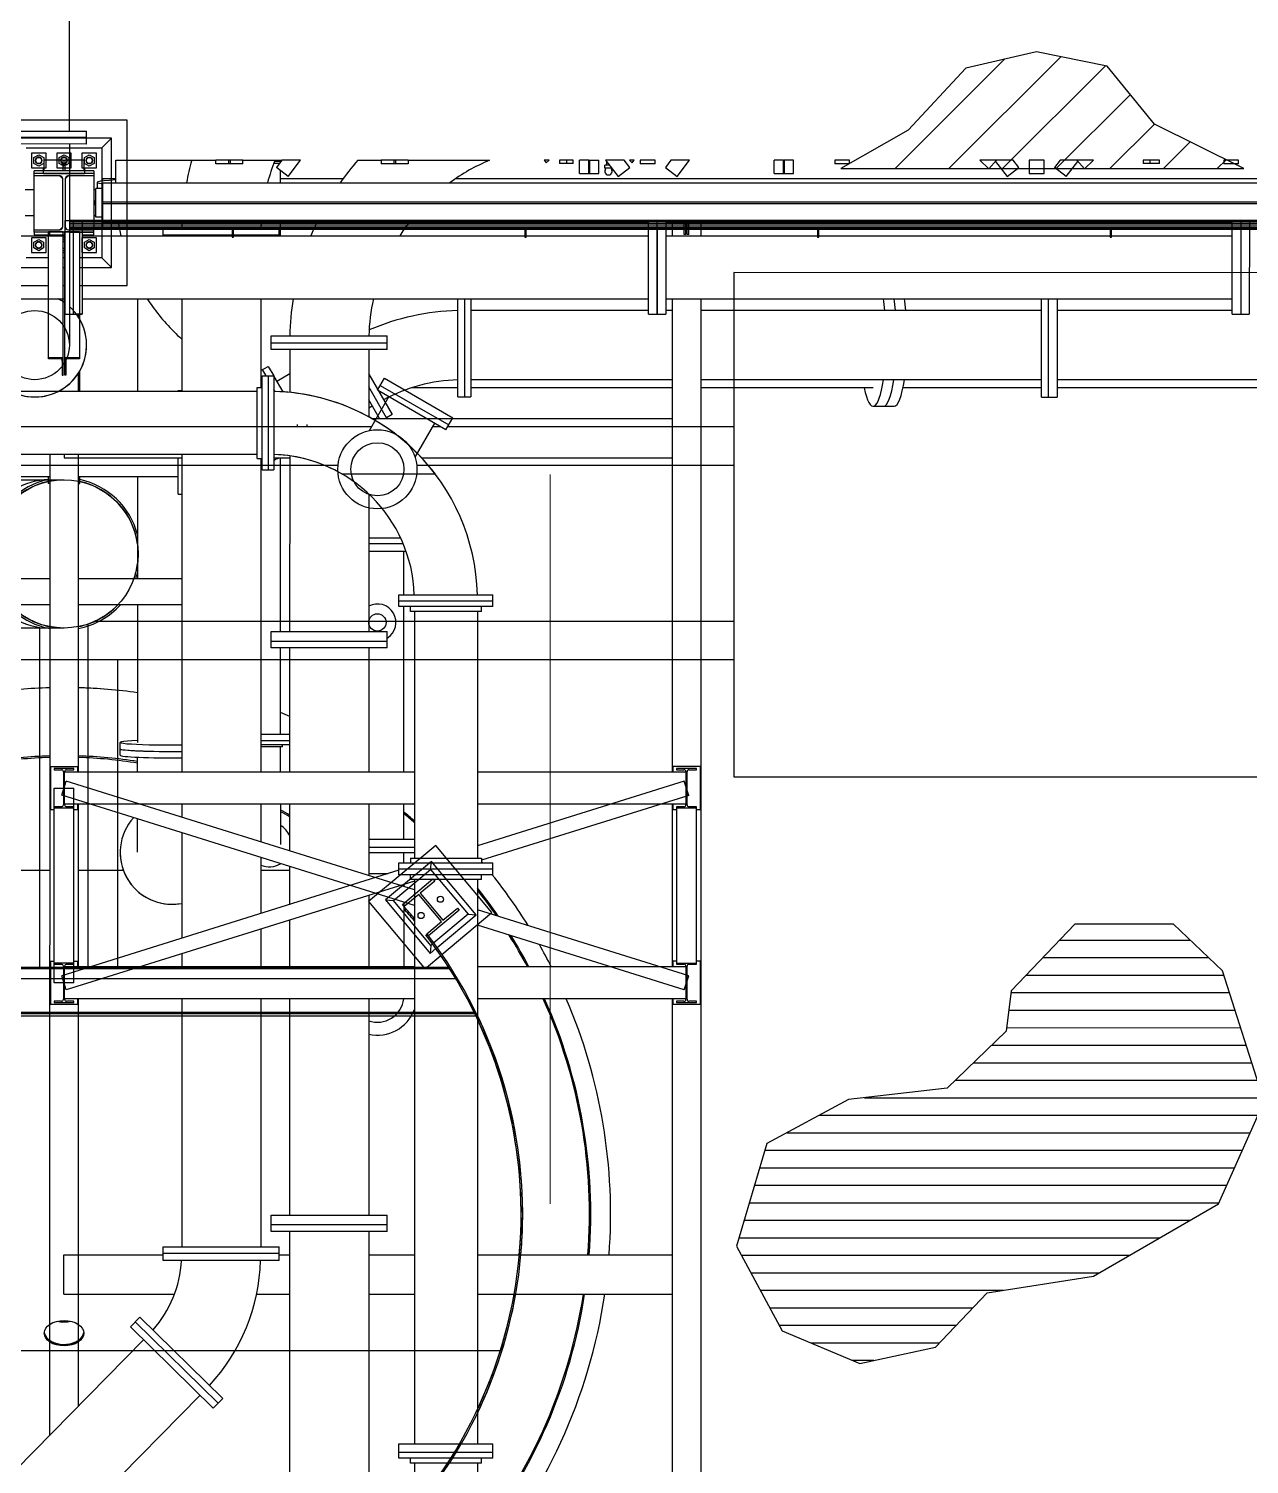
# Model space of a CAD drawing. Header units: metres. Extents: x 0 to 63075, y 0 to 44550.
# Drawn here: x 56092 to 57034, y 37370 to 38478 of the extents above; entities that cross this region are included whole.
import ezdxf

# ---------------------------------------------------------------- set-up
doc = ezdxf.new("R2010")
doc.units = ezdxf.units.M
doc.header["$LTSCALE"] = 75
for name, color, linetype in [('GSB', 7, 'Continuous'), ('ML6', 1, 'Continuous'), ('SDM', 7, 'Continuous'), ('SL1', 8, 'Continuous')]:
    doc.layers.add(name, color=color, linetype=linetype)
doc.styles.add('Arial', font='arial.ttf')
doc.styles.add('ROMANS', font='ROMANS.SHX')
doc.dimstyles.new('75___1-75', dxfattribs={"dimscale": 75, "dimtxt": 2.5, "dimasz": 2, "dimexe": 1.5, "dimexo": 1, "dimgap": 0.5, "dimtad": 1, "dimdec": 0, "dimzin": 12, "dimtxsty": 'ROMANS', "dimcen": 0, "dimclrd": 256, "dimclre": 256, "dimclrt": 3, "dimazin": 3, "dimtfac": 1, "dimtdec": 0, "dimtmove": 0, "dimatfit": 0, "dimfxl": 1, "dimlwd": -1, "dimlwe": -1, "dimarcsym": 0})
doc.dimstyles.new('VL0-GL_L', dxfattribs={"dimtxt": 0.18, "dimasz": 0.18, "dimexe": 0.18, "dimexo": 0.0625, "dimgap": 0.09, "dimtad": 0, "dimtih": 1, "dimtoh": 1, "dimdec": 4, "dimzin": 0, "dimdsep": 46, "dimtxsty": 'Standard', "dimcen": 0.09, "dimadec": 0, "dimazin": 0, "dimtfac": 1, "dimtdec": 4, "dimtofl": 0, "dimtmove": 0, "dimatfit": 3, "dimfxl": 1, "dimtolj": 1, "dimtzin": 0, "dimarcsym": 0})

# ---------------------------------------------------------------- blocks, each defined once
blk = doc.blocks.new('A$C6bae614f')
at = {"layer": 'SL1'}
h = blk.add_hatch(dxfattribs=at)
h.set_pattern_fill('_USER', color=256, scale=195, angle=44.99813, style=0, pattern_type=0)
h.set_pattern_definition([(44.99813, (326091.56, -18363.04), (-137.8813, 137.89033), [])])
h.paths.add_polyline_path([(391864.1, 30329.5), (393935, 30329.4), (393475.4, 30558.6), (393233.1, 30856.1), (392868.5, 30930.7), (392505.6, 30846.2), (392209.6, 30527.9)])
h = blk.add_hatch(dxfattribs=at)
h.set_pattern_fill('_USER', color=256, scale=90, angle=-0.00187, style=0, pattern_type=0)
h.set_pattern_definition([(359.99813, (326091.565, -18363.04), (0.00294, 90), [])])
h.paths.add_polyline_path([(392739.5, 26103.4), (392712.6, 25895.4), (392410.1, 25602.7), (391902.8, 25544.1), (391483.2, 25317.8), (391326.9, 24790.1), (391561.4, 24355.4), (391961.3, 24187.9), (392349.6, 24271.8), (392615.5, 24550.1), (393161.4, 24636.7), (393805.3, 25007.5), (394039.5, 25534.3), (393824.7, 26205.6), (393573.6, 26445.5), (393066.5, 26445.6)])
for p, q in [((387897.5, 30522.6), (387897.6, 33442.2)), ((388194.9, 30578.8), (387544.9, 30578.8)), ((388194.9, 29728.8), (388194.9, 30578.8)), ((387453, 30522.6), (387986.4, 30522.6)), ((387986.4, 30489.3), (387453, 30489.3)), ((388114.9, 30486.3), (387624.9, 30486.3)), ((387986.4, 30456), (387986.4, 30522.6)), ((388114.9, 30486.3), (388064.9, 30436.3)), ((388114.9, 29821.3), (388114.9, 30486.3)), ((387986.4, 30456), (387453, 30456.1)), ((387674.9, 30436.3), (388064.9, 30436.3)), ((387702.4, 30408.8), (387702.4, 30333.8)), ((387777.4, 30408.8), (387702.4, 30408.8)), ((387777.4, 30333.8), (387777.4, 30408.8)), ((387832.4, 30408.8), (387832.4, 30333.8)), ((387907.4, 30408.8), (387832.4, 30408.8)), ((387897.5, 30456), (387897.5, 29422.7)), ((387907.4, 30333.8), (387907.4, 30408.8)), ((387962.4, 30408.8), (387962.4, 30333.8)), ((388037.4, 30408.8), (387962.4, 30408.8)), ((388037.4, 30333.8), (388037.4, 30408.8)), ((388064.9, 30436.3), (388064.9, 29871.3)), ((387702.4, 30333.8), (387777.4, 30333.8)), ((387714.5, 30386), (387739.9, 30400.7)), ((387714.5, 30356.6), (387714.5, 30386)), ((387739.9, 30341.9), (387714.5, 30356.6)), ((387724.9, 30378.5), (387723.3, 30371.3)), ((387723.3, 30371.3), (387724.9, 30364.1)), ((387729.5, 30384.3), (387724.9, 30378.5)), ((387724.9, 30364.1), (387729.5, 30358.3)), ((387736.2, 30387.6), (387729.5, 30384.3)), ((387729.5, 30358.3), (387736.2, 30355.1)), ((387743.6, 30387.6), (387736.2, 30387.6)), ((387736.2, 30355.1), (387743.6, 30355.1)), ((387739.9, 30400.7), (387765.4, 30386)), ((387765.4, 30356.6), (387739.9, 30341.9)), ((387750.3, 30384.3), (387743.6, 30387.6)), ((387743.6, 30355.1), (387750.3, 30358.3)), ((387755, 30378.5), (387750.3, 30384.3)), ((387750.3, 30358.3), (387755, 30364.1)), ((387756.6, 30371.3), (387755, 30378.5)), ((387755, 30364.1), (387756.6, 30371.3)), ((387765.4, 30386), (387765.4, 30356.6)), ((387765.4, 30372.4), (387765.4, 30319.3)), ((387852.8, 30372.4), (387765.4, 30372.4)), ((387832.4, 30333.8), (387907.4, 30333.8)), ((387844.5, 30386), (387869.9, 30400.7)), ((387844.5, 30356.6), (387844.5, 30386)), ((387869.9, 30341.9), (387844.5, 30356.6)), ((387864.8, 30372.4), (387852.8, 30372.4)), ((387854.9, 30378.5), (387853.3, 30371.3)), ((387853.3, 30371.3), (387854.9, 30364.1)), ((387859.5, 30384.3), (387854.9, 30378.5)), ((387854.9, 30364.1), (387859.5, 30358.3)), ((387866.2, 30387.6), (387859.5, 30384.3)), ((387859.5, 30358.3), (387866.2, 30355)), ((387864.8, 30372.4), (387875, 30372.4)), ((387864.8, 30319.3), (387864.8, 30372.4)), ((387875, 30349.3), (387864.8, 30349.3)), ((387873.6, 30387.6), (387866.2, 30387.6)), ((387866.2, 30355), (387873.6, 30355)), ((387869.9, 30400.7), (387895.4, 30386)), ((387895.4, 30356.6), (387869.9, 30341.9)), ((387880.3, 30384.3), (387873.6, 30387.6)), ((387873.6, 30355), (387880.3, 30358.3)), ((387875, 30372.4), (387875, 30319.3)), ((387887, 30372.4), (387875, 30372.4)), ((387885, 30378.5), (387880.3, 30384.3)), ((387880.3, 30358.3), (387885, 30364.1)), ((387886.6, 30371.3), (387885, 30378.5)), ((387885, 30364.1), (387886.6, 30371.3)), ((387974.4, 30372.4), (387887, 30372.4)), ((387895.4, 30386), (387895.4, 30356.6)), ((387962.4, 30333.8), (388037.4, 30333.8)), ((387974.4, 30319.3), (387974.4, 30372.4)), ((387974.5, 30386), (387999.9, 30400.7)), ((387974.5, 30356.6), (387974.5, 30386)), ((387999.9, 30341.9), (387974.5, 30356.6)), ((387984.9, 30378.5), (387983.3, 30371.3)), ((387983.3, 30371.3), (387984.9, 30364.1)), ((387989.5, 30384.3), (387984.9, 30378.5)), ((387984.9, 30364.1), (387989.5, 30358.3)), ((387996.2, 30387.5), (387989.5, 30384.3)), ((387989.5, 30358.3), (387996.2, 30355)), ((388003.6, 30387.5), (387996.2, 30387.5)), ((387996.2, 30355), (388003.6, 30355)), ((387999.9, 30400.7), (388025.4, 30386)), ((388025.4, 30356.6), (387999.9, 30341.9)), ((388010.3, 30384.3), (388003.6, 30387.5)), ((388003.6, 30355), (388010.3, 30358.3)), ((388015, 30378.5), (388010.3, 30384.3)), ((388010.3, 30358.3), (388015, 30364.1)), ((388016.6, 30371.3), (388015, 30378.5)), ((388015, 30364.1), (388016.6, 30371.3)), ((388025.4, 30386), (388025.4, 30356.6)), ((388135.7, 30372.4), (388649.9, 30372.3)), ((388135.7, 30259.2), (388135.7, 30372.4)), ((388649.9, 30353.8), (388649.9, 30372.3)), ((388723.4, 30372.3), (388649.9, 30372.3)), ((388704.4, 30353.8), (388649.9, 30353.8)), ((388716.4, 30353.8), (388704.4, 30353.8)), ((388716.4, 30353.8), (388716.4, 30372.3)), ((388723.4, 30353.8), (388716.4, 30353.8)), ((388735.4, 30372.3), (388723.4, 30372.3)), ((388723.4, 30372.3), (388723.4, 30353.8)), ((388735.4, 30353.8), (388723.4, 30353.8)), ((388789.9, 30372.3), (388735.4, 30372.3)), ((388789.9, 30353.8), (388735.4, 30353.8)), ((388789.9, 30372.3), (388990, 30372.3)), ((388789.9, 30353.8), (388789.9, 30372.3)), ((388948.5, 30357), (388978.2, 30357)), ((388952.8, 30367.9), (388986.6, 30367.9)), ((388990, 30372.3), (388961.7, 30335.5)), ((389022.1, 30289.1), (388961.7, 30335.5)), ((389086.1, 30372.3), (388990, 30372.3)), ((389022.1, 30289.1), (389086.1, 30372.3)), ((389380.1, 30372.3), (389499.9, 30372.3)), ((389639.9, 30372.3), (389499.9, 30372.3)), ((389499.9, 30372.3), (389499.9, 30353.7)), ((389639.9, 30353.7), (389499.9, 30353.7)), ((389566.4, 30353.7), (389566.4, 30372.3)), ((389573.4, 30372.3), (389573.4, 30353.7)), ((389639.9, 30372.3), (390057.3, 30372.3)), ((389639.9, 30372.3), (389639.9, 30353.7)), ((390363.6, 30372.3), (390338.2, 30372.3)), ((390338.2, 30372.3), (390348.6, 30359.8)), ((390348.6, 30359.8), (390363.6, 30372.3)), ((390417.2, 30372.3), (390417.2, 30355.3)), ((390487.3, 30372.3), (390417.2, 30372.3)), ((390487.3, 30355.3), (390417.2, 30355.3)), ((390452.2, 30372.3), (390452.2, 30355.3)), ((390487.3, 30355.3), (390487.3, 30372.3)), ((390557.8, 30372.3), (390519.9, 30372.3)), ((390519.9, 30303.7), (390519.9, 30372.3)), ((390567.8, 30372.3), (390557.8, 30372.3)), ((390567.8, 30372.3), (390619.9, 30372.3)), ((390567.8, 30303.7), (390567.8, 30372.3)), ((390572.1, 30372.3), (390572.1, 30303.7)), ((390619.9, 30303.7), (390619.9, 30372.3)), ((390672.6, 30347.7), (390650, 30347.7)), ((390650, 30331.8), (390650, 30347.7)), ((390684.9, 30331.8), (390650, 30331.8)), ((390653.2, 30320.1), (390653.2, 30331.8)), ((390749.9, 30372.3), (390653.7, 30372.3)), ((390653.7, 30372.3), (390717.8, 30289)), ((390658.4, 30366.2), (390658.4, 30347.7)), ((390685, 30331.7), (390685, 30320.1)), ((390717.8, 30289), (390778.2, 30335.5)), ((390778.2, 30335.5), (390749.9, 30372.3)), ((390776.3, 30372.3), (390791.3, 30359.8)), ((390801.7, 30372.3), (390776.3, 30372.3)), ((390791.3, 30359.8), (390801.7, 30372.3)), ((390908, 30372.3), (390831.8, 30372.3)), ((390831.8, 30372.3), (390831.8, 30353.7)), ((390908, 30353.7), (390831.8, 30353.7)), ((390908, 30353.7), (390908, 30372.3)), ((390990, 30372.3), (390961.7, 30335.5)), ((390961.7, 30335.5), (391022.1, 30289)), ((391086.1, 30372.3), (390990, 30372.3)), ((391022.1, 30289), (391086.1, 30372.3)), ((391519.9, 30303.7), (391519.9, 30372.2)), ((391557.8, 30372.2), (391519.9, 30372.2)), ((391567.8, 30372.2), (391557.8, 30372.2)), ((391567.8, 30372.2), (391572.1, 30372.2)), ((391567.8, 30303.7), (391567.8, 30372.2)), ((391572.1, 30372.2), (391572.1, 30303.7)), ((391582.1, 30372.2), (391572.1, 30372.2)), ((391619.9, 30372.2), (391582.1, 30372.2)), ((391619.9, 30303.7), (391619.9, 30372.2)), ((391908, 30372.2), (391831.8, 30372.2)), ((391831.8, 30372.2), (391831.8, 30353.7)), ((391908, 30353.7), (391831.8, 30353.7)), ((391908, 30353.7), (391908, 30372.2)), ((392577, 30372.2), (392623.6, 30329.1)), ((392749.9, 30372.2), (392577, 30372.2)), ((392623.6, 30329.1), (392663.4, 30372.2)), ((392658.1, 30366.5), (392717.8, 30288.9)), ((392717.8, 30288.9), (392778.2, 30335.4)), ((392778.2, 30335.4), (392749.9, 30372.2)), ((392908, 30372.2), (392831.8, 30372.2)), ((392831.8, 30372.2), (392831.8, 30303.6)), ((392908, 30303.6), (392908, 30372.2)), ((392990, 30372.2), (392961.7, 30335.4)), ((393022.1, 30288.9), (392961.7, 30335.4)), ((393162.9, 30372.2), (392990, 30372.2)), ((393022.1, 30288.9), (393081.7, 30366.5)), ((393076.4, 30372.2), (393116.2, 30329.1)), ((393116.2, 30329.1), (393162.9, 30372.2)), ((393500.9, 30372.2), (393417.2, 30372.2)), ((393417.2, 30372.2), (393417.2, 30355.2)), ((393500.9, 30355.2), (393417.2, 30355.2)), ((393452.2, 30372.2), (393452.2, 30355.2)), ((393500.9, 30355.2), (393500.9, 30372.2)), ((393908, 30372.2), (393831.8, 30372.2)), ((393831.8, 30372.2), (393831.8, 30353.6)), ((393908, 30353.6), (393831.8, 30353.6)), ((393908, 30353.6), (393908, 30372.2)), ((387715.9, 30002.3), (387715.9, 30317.8)), ((387764.9, 30317.8), (387715.9, 30317.8)), ((387715.9, 30305.3), (388023.9, 30305.3)), ((387715.9, 30305.3), (388023.9, 30305.3)), ((387847.4, 30292.2), (387715.9, 30292.2)), ((387850.9, 30292.2), (387715.9, 30292.2)), ((387765.4, 30327.7), (387764.9, 30327.7)), ((387764.9, 30303.3), (387764.9, 30327.7)), ((387764.9, 30319.3), (387974.9, 30319.3)), ((387974.9, 30303.3), (387764.9, 30303.3)), ((387863.4, 30277.2), (387848.4, 30292.2)), ((387850.9, 30289.6), (387850.9, 30292.2)), ((387863.4, 30030.4), (387863.4, 30277.2)), ((387891.5, 30292.2), (387876.5, 30277.2)), ((387876.5, 30277.2), (387876.5, 30031.4)), ((387888.9, 30292.2), (387888.9, 30289.6)), ((388023.9, 30292.2), (387888.9, 30292.2)), ((388023.9, 30292.2), (387892.5, 30292.2)), ((387974.9, 30327.7), (387974.4, 30327.7)), ((387974.9, 30327.7), (387974.9, 30303.3)), ((388023.9, 30317.8), (387974.9, 30317.8)), ((388023.9, 30317.8), (388023.9, 30292.2)), ((388023.9, 30292.2), (388023.9, 30015.4)), ((388040.5, 30259.2), (388040.5, 30227.3)), ((388069.9, 30278.8), (388135.7, 30278.8)), ((388069.9, 30266.2), (388069.9, 30278.8)), ((388069.9, 30028.8), (388069.9, 30257.3)), ((388069.9, 30257.3), (397669.9, 30257)), ((388982.6, 30257.3), (388982.6, 30319.4)), ((388982.6, 30278.8), (389305.1, 30278.8)), ((389883.5, 30278.7), (397669.9, 30278.5)), ((390519.9, 30303.7), (390619.9, 30303.7)), ((391519.9, 30303.7), (391619.9, 30303.7)), ((392831.8, 30303.6), (392908, 30303.6)), ((387715.9, 30220.3), (387669.9, 30220.3)), ((388033.9, 30220.3), (388023.9, 30220.3)), ((388069.9, 30227.3), (388033.9, 30227.3)), ((388033.9, 30080.3), (388033.9, 30227.3)), ((388023.9, 30163.4), (388033.9, 30163.4)), ((388033.9, 30157.1), (388023.9, 30157.1)), ((388033.9, 30150.5), (388023.9, 30150.5)), ((388033.9, 30144.2), (388023.9, 30144.2)), ((388069.9, 30158.3), (397669.9, 30158)), ((397669.9, 30149), (388069.9, 30149.3)), ((387715.9, 30087.3), (387669.9, 30087.3)), ((387875.3, 29581), (387875.3, 30063.6)), ((387875.3, 30063.6), (387963.2, 30063.6)), ((387897.5, 30064.7), (407441.9, 30064.1)), ((387897.5, 30062.8), (407441.9, 30062.2)), ((387897.5, 30057.6), (407441.9, 30056.9)), ((387897.5, 30049.6), (407441.9, 30049)), ((387897.5, 30040.3), (407441.9, 30039.7)), ((387919.2, 29581), (387919.2, 30063.6)), ((387963.2, 30063.6), (387963.1, 29581)), ((388033.9, 30087.3), (388023.9, 30087.3)), ((388069.9, 30080.3), (388033.9, 30080.3)), ((388069.9, 30050.3), (390875.3, 30050.2)), ((388982.6, 29984.2), (388982.6, 30050.3)), ((390875.3, 30063.5), (390963.2, 30063.5)), ((390875.3, 29580.9), (390875.3, 30063.5)), ((390919.2, 29580.9), (390919.2, 30063.5)), ((390963.2, 30063.5), (390963.1, 29580.9)), ((390963.2, 30050.2), (393875.3, 30050.1)), ((390996.4, 30050.2), (390996.4, 29984.1)), ((391058.6, 29990.4), (391058.6, 30050.2)), ((391066.6, 29990.4), (391066.6, 30050.2)), ((391073.2, 29990.4), (391073.2, 30050.2)), ((391081.2, 29990.4), (391081.2, 30050.2)), ((391143.4, 30050.2), (391143.4, 29984.1)), ((393875.3, 29580.8), (393875.3, 30063.4)), ((393875.3, 30063.4), (393963.2, 30063.4)), ((393919.2, 30063.4), (393919.2, 29580.8)), ((393963.2, 30063.4), (393963.1, 29580.8)), ((384963.1, 29984.3), (387875.3, 29984.2)), ((387702.4, 29973.8), (387702.4, 29898.8)), ((387777.4, 29973.8), (387702.4, 29973.8)), ((387714.5, 29951), (387739.9, 29965.7)), ((387715.9, 30015.4), (387847.4, 30015.4)), ((387715.9, 30015.4), (387850.9, 30015.4)), ((387715.9, 30002.3), (387715.9, 30015.4)), ((388023.9, 30002.3), (387715.9, 30002.3)), ((387715.9, 30002.3), (387715.9, 29989.8)), ((388023.9, 30002.3), (387715.9, 30002.3)), ((387715.9, 29989.8), (387875.3, 29989.8)), ((387739.9, 29965.7), (387765.3, 29951)), ((387777.4, 29898.8), (387777.4, 29973.8)), ((387865.9, 30004), (387789.7, 30004)), ((387789.7, 29352.2), (387789.7, 30004)), ((387794.9, 30002.3), (387794.9, 29989.8)), ((387796.4, 29989.8), (387796.4, 29984.2)), ((387848.4, 30015.4), (387863.4, 30030.4)), ((387850.9, 30015.4), (387850.9, 30017.9)), ((387865.9, 29268.3), (387865.9, 30004)), ((387873.9, 29973.8), (387865.9, 29973.8)), ((387865.9, 29963.4), (387869.9, 29965.7)), ((387869.9, 29965.7), (387873.9, 29963.4)), ((387950.1, 30004), (387873.9, 30004)), ((387873.9, 29268.3), (387873.9, 30004)), ((387892.5, 30015.4), (388023.9, 30015.4)), ((387892.5, 30015.4), (388023.9, 30015.4)), ((387897.5, 30031), (407441.9, 30030.3)), ((387897.5, 30023), (407441.9, 30022.4)), ((387897.5, 30017.8), (407441.9, 30017.1)), ((407441.9, 30015.3), (387897.5, 30015.9)), ((388023.9, 30015.4), (387897.5, 30015.4)), ((387897.5, 30002.3), (388023.9, 30002.3)), ((387919.2, 29599.3), (387919.2, 30002.3)), ((387950.1, 30004), (387950.1, 29352.2)), ((387962.4, 29973.8), (387962.4, 29898.8)), ((388037.4, 29973.8), (387962.4, 29973.8)), ((387963.1, 29984.2), (388735, 29984.2)), ((387963.1, 29984.2), (390875.3, 29984.1)), ((387963.1, 29989.8), (388023.9, 29989.8)), ((387974.5, 29951), (387999.9, 29965.7)), ((387999.9, 29965.7), (388025.3, 29951)), ((388023.9, 29989.8), (388023.9, 30015.9)), ((388037.4, 29898.8), (388037.4, 29973.8)), ((388069.9, 30028.8), (388152.3, 30028.8)), ((388379.8, 30024.8), (388976.7, 30024.8)), ((388379.8, 29984.2), (388379.8, 30024.8)), ((388379.8, 29989.8), (388976.7, 29989.8)), ((388735, 30015.9), (388735, 29976.8)), ((388735, 29976.8), (388741.3, 29976.8)), ((388741.3, 29976.8), (388741.3, 30015.9)), ((388741.3, 29984.2), (390239.5, 29984.1)), ((388976.7, 29984.2), (388976.7, 30024.8)), ((388982.6, 30028.8), (389158.2, 30028.8)), ((389625.7, 30028.7), (390875.3, 30028.7)), ((390239.5, 30015.8), (390239.5, 29976.7)), ((390239.5, 29976.7), (390245.9, 29976.7)), ((390245.9, 29976.7), (390245.9, 30015.8)), ((390245.9, 29984.1), (390875.3, 29984.1)), ((390919.2, 30015.8), (390919.2, 29580.9)), ((390963.1, 29984.1), (391744, 29984.1)), ((390963.1, 29984.1), (393875.3, 29984)), ((390963.2, 30028.7), (390996.4, 30028.7)), ((391066.6, 29990.4), (391058.6, 29990.4)), ((391081.2, 29990.4), (391073.2, 29990.4)), ((391143.4, 30028.7), (393875.3, 30028.6)), ((391744, 30015.8), (391744, 29976.7)), ((391744, 29976.7), (391750.4, 29976.7)), ((391750.4, 29976.7), (391750.4, 30015.8)), ((391750.4, 29984.1), (393248.5, 29984)), ((393248.5, 30015.7), (393248.5, 29976.6)), ((393248.5, 29976.6), (393254.9, 29976.6)), ((393254.9, 29976.6), (393254.9, 30015.7)), ((393254.9, 29984), (393875.3, 29984)), ((393919.2, 30015.7), (393919.2, 29580.8)), ((387702.4, 29898.8), (387777.4, 29898.8)), ((387714.5, 29921.6), (387714.5, 29951)), ((387739.9, 29906.9), (387714.5, 29921.6)), ((387724.9, 29943.5), (387723.2, 29936.3)), ((387723.2, 29936.3), (387724.9, 29929.1)), ((387729.5, 29949.3), (387724.9, 29943.5)), ((387724.9, 29929.1), (387729.5, 29923.3)), ((387736.2, 29952.6), (387729.5, 29949.3)), ((387729.5, 29923.3), (387736.2, 29920.1)), ((387743.6, 29952.6), (387736.2, 29952.6)), ((387736.2, 29920.1), (387743.6, 29920.1)), ((387765.3, 29921.6), (387739.9, 29906.9)), ((387750.3, 29949.3), (387743.6, 29952.6)), ((387743.6, 29920.1), (387750.3, 29923.3)), ((387754.9, 29943.5), (387750.3, 29949.3)), ((387750.3, 29923.3), (387754.9, 29929.1)), ((387756.6, 29936.3), (387754.9, 29943.5)), ((387754.9, 29929.1), (387756.6, 29936.3)), ((387765.3, 29951), (387765.3, 29921.6)), ((387866.2, 29952.6), (387865.9, 29952.4)), ((387865.9, 29920.2), (387866.2, 29920)), ((387869.9, 29906.9), (387865.9, 29909.2)), ((387865.9, 29898.8), (387873.9, 29898.8)), ((387873.6, 29952.6), (387866.2, 29952.6)), ((387866.2, 29920), (387873.6, 29920)), ((387873.9, 29909.2), (387869.9, 29906.9)), ((387873.9, 29952.4), (387873.6, 29952.6)), ((387873.6, 29920), (387873.9, 29920.2)), ((387962.4, 29898.8), (388037.4, 29898.8)), ((387974.5, 29921.6), (387974.5, 29951)), ((387999.9, 29906.9), (387974.5, 29921.6)), ((387984.9, 29943.5), (387983.2, 29936.3)), ((387983.2, 29936.3), (387984.9, 29929.1)), ((387989.5, 29949.3), (387984.9, 29943.5)), ((387984.9, 29929.1), (387989.5, 29923.3)), ((387996.2, 29952.5), (387989.5, 29949.3)), ((387989.5, 29923.3), (387996.2, 29920)), ((388003.6, 29952.5), (387996.2, 29952.5)), ((387996.2, 29920), (388003.6, 29920)), ((388025.3, 29921.6), (387999.9, 29906.9)), ((388010.3, 29949.3), (388003.6, 29952.5)), ((388003.6, 29920), (388010.3, 29923.3)), ((388014.9, 29943.5), (388010.3, 29949.3)), ((388010.3, 29923.3), (388014.9, 29929.1)), ((388016.6, 29936.3), (388014.9, 29943.5)), ((388014.9, 29929.1), (388016.6, 29936.3)), ((388025.3, 29951), (388025.3, 29921.6)), ((387624.9, 29821.3), (387789.7, 29821.3)), ((387789.7, 29871.3), (387674.9, 29871.3)), ((387873.9, 29871.3), (387865.9, 29871.3)), ((387865.9, 29821.3), (387873.9, 29821.3)), ((388064.9, 29871.3), (387950.1, 29871.3)), ((387950.1, 29821.3), (388114.9, 29821.3)), ((388114.9, 29821.3), (388064.9, 29871.3)), ((391313.2, 29794.7), (391313.1, 27203.1)), ((395452.1, 29794.5), (391313.2, 29794.7)), ((387544.9, 29728.8), (387789.7, 29728.8)), ((387865.9, 29728.8), (387873.9, 29728.8)), ((387950.1, 29728.8), (388194.9, 29728.8)), ((384963.1, 29660.5), (387875.3, 29660.4)), ((387963.1, 29660.4), (390875.3, 29660.3)), ((387963.1, 29660.4), (390875.3, 29660.3)), ((388247.6, 29660.4), (388247.6, 29184.2)), ((388475, 29660.4), (388475, 29184.2)), ((388881.4, 29660.3), (388881.4, 29204.8)), ((389895.1, 29155.5), (389895.1, 29660.3)), ((389928.4, 29660.3), (389928.4, 29155.5)), ((389961.6, 29660.3), (389961.6, 29155.5)), ((390875.3, 29600), (389961.6, 29600)), ((390963.1, 29660.3), (393875.3, 29660.2)), ((390963.1, 29660.3), (393875.3, 29660.2)), ((390996.4, 29600), (390963.1, 29600)), ((390996.4, 29660.3), (390996.3, 27226.7)), ((391143.4, 29660.3), (391143.2, 21995.2)), ((392895.1, 29599.9), (391143.4, 29600)), ((392895.1, 29422.1), (392895.1, 29660.2)), ((392928.4, 29660.2), (392928.4, 29422.1)), ((392975.5, 29660.2), (392975.5, 29422.1)), ((393875.3, 29599.9), (392975.5, 29599.9)), ((387875.3, 29581), (387963.1, 29581)), ((387963.1, 29581), (387934, 29581)), ((387943.4, 29581), (387943.4, 29567.5)), ((387951.1, 29554.9), (387951.1, 29581)), ((390875.3, 29580.9), (390963.1, 29580.9)), ((390875.3, 29580.9), (390963.1, 29580.9)), ((393875.3, 29580.8), (393963.1, 29580.8)), ((393875.3, 29580.8), (393963.1, 29580.8)), ((388934.7, 29469.8), (389531.6, 29469.8)), ((388934.7, 29399.7), (388934.7, 29469.8)), ((389531.6, 29399.7), (389531.6, 29469.8)), ((387897.5, 29422.3), (387897.5, 29422.3)), ((388934.7, 29434.8), (389531.6, 29434.7)), ((389531.6, 29399.7), (388934.7, 29399.7)), ((389030, 29399.7), (389030, 29178.9)), ((389436.4, 29399.7), (389436.4, 29053.7)), ((392895.1, 29155.4), (392895.1, 29422.1)), ((392928.4, 29422.1), (392928.4, 29155.4)), ((392975.5, 29422.1), (392975.5, 29155.4)), ((387789.7, 29358.9), (387865.9, 29358.9)), ((387851.9, 29352.2), (387789.7, 29352.2)), ((387861.1, 29358.9), (387861.1, 29268.3)), ((387873.9, 29358.9), (387950.1, 29358.9)), ((387878.7, 29358.9), (387878.7, 29268.3)), ((387950.1, 29352.2), (387887.9, 29352.2)), ((388881.4, 29290.9), (388919.5, 29312.9)), ((388919.5, 29312.9), (388947.9, 29263.6)), ((387865.9, 29285.4), (387861.1, 29285.4)), ((387861.1, 29268.3), (387865.9, 29268.3)), ((387873.9, 29285.4), (387878.7, 29285.4)), ((387878.7, 29268.3), (387873.9, 29268.3)), ((387943.4, 29277.1), (387943.4, 29184.2)), ((387951.1, 29184.2), (387951.1, 29289.7)), ((388889, 29232.7), (388881.4, 29245.8)), ((388888.9, 28781), (388889, 29263.6)), ((388888.9, 28781), (388889, 29263.6)), ((388889, 29263.6), (388949.4, 29263.6)), ((388889, 29263.6), (388949.4, 29263.6)), ((388909.5, 29263.6), (388890.7, 29296.2)), ((388919.2, 29263.6), (388919.2, 28781)), ((388949.4, 29263.6), (388949.4, 28781)), ((388949.4, 29261), (388995.1, 29181.8)), ((389030, 29274), (388963.9, 29235.9)), ((389436.4, 29273.5), (389556.8, 29064.9)), ((389481.2, 29190.8), (389516.6, 29252.1)), ((389516.6, 29252.1), (389868.5, 29048.8)), ((390996.4, 29244.4), (389961.6, 29244.4)), ((392895.1, 29244.3), (391143.4, 29244.4)), ((395895.1, 29244.2), (392975.5, 29244.3)), ((388863.6, 29184.2), (385974.8, 29184.3)), ((388863.6, 29184.2), (387839.9, 29184.2)), ((388457.1, 29184.2), (388457.1, 29189)), ((388457.1, 29189), (388475, 29189)), ((388863.6, 29204.8), (388889, 29204.8)), ((388863.6, 28839.7), (388863.6, 29204.8)), ((388863.6, 29204.8), (388889, 29204.8)), ((388955.6, 29183.7), (388949.4, 29194.5)), ((389528, 29048.3), (389436.4, 29207)), ((389538.9, 29157.4), (389437.9, 28982.4)), ((389833.1, 28987.5), (389481.2, 29190.8)), ((389495.4, 29215.4), (389847.4, 29012.2)), ((389895.1, 29202.9), (389657.8, 29203)), ((389895.1, 29155.5), (389961.6, 29155.5)), ((390996.4, 29202.9), (389961.6, 29202.9)), ((392029.1, 29202.9), (391143.4, 29202.9)), ((392895.1, 29202.8), (392182.7, 29202.9)), ((392895.1, 29155.4), (392975.5, 29155.4)), ((394974.4, 29202.8), (392975.5, 29202.8)), ((389491.1, 29045.7), (389436.4, 29140.5)), ((389454.8, 29108.6), (389436.4, 29098)), ((392029.1, 29107.6), (392137.2, 29107.6)), ((386289.6, 29003.9), (389450.2, 29003.7)), ((389069.9, 29003.8), (389069.9, 29013.8)), ((389119.9, 29003.8), (389119.9, 29013.8)), ((389450.8, 29045.7), (390996.4, 29045.7)), ((389523.6, 29045.7), (389528, 29048.3)), ((389556.8, 29064.9), (389528, 29048.3)), ((389674.4, 28845.9), (389775.4, 29020.9)), ((389765.5, 29003.7), (389805.1, 29003.7)), ((389833.1, 28987.5), (389868.5, 29048.8)), ((389842.5, 29003.7), (391313.1, 29003.7)), ((388863.6, 28860.3), (385974.7, 28860.4)), ((388863.6, 28860.3), (385974.7, 28860.4)), ((387796.4, 28860.4), (387796.2, 23817.4)), ((387869.9, 28860.4), (387869.9, 28842.8)), ((387943.4, 28860.4), (387943.3, 27226.8)), ((388475, 28860.4), (388474.9, 27226.8)), ((389278.7, 28803.8), (386461.1, 28803.8)), ((387869.9, 28842.8), (388475, 28842.8)), ((388457, 28655.6), (388457, 28842.8)), ((388863.6, 28839.7), (388888.9, 28839.7)), ((388863.6, 28839.7), (388888.9, 28839.7)), ((388881.4, 28839.7), (388881.3, 27226.8)), ((388949.4, 28842.8), (389030, 28842.8)), ((388982.5, 27949.7), (388982.5, 28842.8)), ((389030, 28852.8), (389029.9, 27949.7)), ((391313.1, 28803.7), (389683.1, 28803.7)), ((389708.2, 28842.7), (390996.4, 28842.7)), ((387796.4, 28744.5), (387114.7, 28744.5)), ((387535.4, 28729.8), (387869.9, 28729.8)), ((387788.7, 28744.5), (387788.7, 28710)), ((387796.4, 28710), (387788.7, 28710)), ((388457, 28744.5), (387943.4, 28744.5)), ((387943.4, 28710), (387951.1, 28710)), ((387951.1, 28710), (387951.1, 28744.5)), ((388247.6, 28744.5), (388247.6, 28220.3)), ((388888.9, 28781), (388949.4, 28781)), ((388888.9, 28781), (388949.4, 28781)), ((389779.3, 28758), (389301.6, 28758)), ((388457, 28655.6), (388475, 28655.6)), ((389436.4, 28657.1), (389436.3, 27949.7)), ((389436.4, 28431.3), (389600.2, 28431.3)), ((389436.4, 28402.8), (389612.8, 28402.8)), ((389629.1, 28360.5), (389436.4, 28360.5)), ((389617.4, 28138.5), (389617.4, 28360.5)), ((387796.4, 28220.3), (387019.9, 28220.3)), ((388475, 28220.3), (387943.4, 28220.3)), ((389591.8, 28138.5), (390074.4, 28138.4)), ((389591.8, 28078), (389591.8, 28138.5)), ((390074.4, 28078), (390074.4, 28138.4)), ((387796.4, 28087.3), (387019.9, 28087.3)), ((388474.9, 28087.3), (387943.4, 28087.3)), ((388247.6, 28087.3), (388247.5, 27380)), ((389591.8, 28108.2), (390074.4, 28108.2)), ((390074.4, 28078), (389591.8, 28078)), ((389617.4, 27226.7), (389617.4, 28078)), ((389650.6, 28052.7), (389650.6, 28078)), ((390015.7, 28052.7), (389650.6, 28052.7)), ((389671.2, 28052.7), (389671.2, 26785.4)), ((389995.1, 28052.7), (389995, 26785.4)), ((390015.7, 28052.7), (390015.7, 28078)), ((387994.7, 26223.1), (387994.7, 27988.8)), ((388031.5, 28003.8), (391313.1, 28003.7)), ((387869.9, 27967.8), (387535.4, 27967.8)), ((387744.7, 27967.8), (387744.7, 26223.1)), ((388934.7, 27949.7), (389531.6, 27949.7)), ((388934.7, 27866), (388934.7, 27949.7)), ((388934.7, 27901), (389531.6, 27901)), ((389531.6, 27866), (389531.6, 27949.7)), ((389531.6, 27866), (388934.7, 27866)), ((388982.5, 27423), (388982.5, 27866)), ((389029.9, 27866), (389029.9, 27226.8)), ((389436.3, 27866), (389436.3, 27226.7)), ((391313.1, 27803.7), (385452, 27803.9)), ((388144.7, 27803.8), (388144.7, 26223.1)), ((388158.6, 27313.6), (388158.6, 27380)), ((388881.3, 27423), (389029.9, 27423)), ((388881.3, 27390.3), (389029.9, 27390.3)), ((389029.9, 27367.9), (388881.3, 27367.9)), ((388992.8, 27357), (388881.3, 27357)), ((388982.5, 27226.8), (388982.5, 27357)), ((388992.8, 27357), (388992.8, 27367.9)), ((387799.8, 27255.8), (387799.8, 27032.8)), ((387799.8, 27255.8), (387939.8, 27255.8)), ((387920.8, 27245.8), (387818.8, 27245.8)), ((387818.8, 27245.8), (387818.8, 27239.3)), ((387818.8, 27239.3), (387856.9, 27239.3)), ((387882.7, 27239.3), (387920.8, 27239.3)), ((387920.8, 27239.3), (387920.8, 27245.8)), ((387939.8, 27255.8), (387939.8, 27226.8)), ((388247.5, 27226.8), (388247.5, 27303.6)), ((391139.8, 27255.7), (390999.8, 27255.7)), ((390999.8, 27255.7), (390999.8, 27226.7)), ((391018.8, 27245.7), (391018.8, 27239.2)), ((391120.8, 27245.7), (391018.8, 27245.7)), ((391018.8, 27239.2), (391056.9, 27239.2)), ((391082.7, 27239.2), (391120.8, 27239.2)), ((391120.8, 27239.2), (391120.8, 27245.7)), ((391139.8, 27255.7), (391139.8, 27032.7)), ((387858.5, 27107.9), (387881.2, 27180.7)), ((387866.9, 27229.3), (387866.9, 27059.3)), ((389671.2, 27226.7), (387869.8, 27226.8)), ((387869.8, 27061.8), (387869.8, 27226.8)), ((387872.7, 27059.3), (387872.7, 27229.3)), ((389671.2, 26621.2), (387881.2, 27180.7)), ((391069.8, 27226.7), (389995, 27226.7)), ((391058.5, 27180.6), (389995, 26848.3)), ((391081.2, 27107.8), (391058.5, 27180.6)), ((391066.9, 27229.2), (391066.9, 27059.2)), ((391069.8, 27061.7), (391069.8, 27226.7)), ((391072.7, 27059.2), (391072.7, 27229.2)), ((391313.1, 27203.1), (395452, 27203)), ((387818.8, 27144.3), (387920.8, 27144.3)), ((387818.8, 26144.3), (387818.8, 27144.3)), ((389671.2, 26541.4), (387858.5, 27107.9)), ((387920.8, 26144.3), (387920.8, 27144.3)), ((391081.2, 27107.8), (390015.7, 26774.9)), ((387818.8, 27032.8), (387799.8, 27032.8)), ((387856.9, 27049.3), (387818.8, 27049.3)), ((387818.8, 27042.8), (387920.8, 27042.8)), ((389671.2, 27061.7), (387869.8, 27061.8)), ((387920.8, 27049.3), (387882.7, 27049.3)), ((387939.8, 27032.8), (387920.8, 27032.8)), ((387939.8, 27061.8), (387939.8, 27032.8)), ((387943.3, 27061.8), (387943.3, 26226.8)), ((388474.9, 27061.8), (388474.9, 26995.1)), ((388881.3, 27061.8), (388881.3, 26868.1)), ((388982.5, 27061.8), (388982.5, 26855.1)), ((389029.9, 27061.8), (389029.9, 26821.7)), ((389436.3, 27061.7), (389436.3, 26694.6)), ((389617.3, 26882.2), (389617.3, 27061.7)), ((391069.8, 27061.7), (389995, 27061.7)), ((390996.3, 27061.7), (390996.3, 26226.7)), ((390999.8, 27061.7), (390999.8, 27032.7)), ((391018.8, 27032.7), (390999.8, 27032.7)), ((391018.8, 27049.2), (391018.8, 26239.2)), ((391056.9, 27049.2), (391018.8, 27049.2)), ((391018.8, 27042.7), (391120.8, 27042.7)), ((391120.8, 27049.2), (391082.7, 27049.2)), ((391120.8, 26239.2), (391120.8, 27049.2)), ((391139.8, 27032.7), (391120.8, 27032.7)), ((388247.5, 26815.2), (388247.5, 26986.3)), ((388474.9, 26915.3), (388474.9, 26373.3)), ((389436.3, 26882.2), (389671.2, 26882.2)), ((388158.6, 26814.4), (388158.6, 26814.4)), ((388158.6, 26814.4), (388158.6, 26814.4)), ((389780.5, 26850.7), (389435.8, 26561.5)), ((389671.2, 26839.8), (389436.3, 26839.8)), ((389671.2, 26811.4), (389436.3, 26811.4)), ((389617.3, 26760.1), (389617.3, 26811.4)), ((390069.7, 26506), (389780.5, 26850.7)), ((387563.9, 26722.3), (387796.3, 26722.3)), ((389591.8, 26722.3), (387858.4, 26180.7)), ((387943.3, 26722.3), (388175, 26722.3)), ((388881.3, 26788.3), (388881.3, 26500.3)), ((388881.3, 26722.3), (389029.9, 26722.3)), ((389029.9, 26741.8), (389029.9, 26546.7)), ((389758.3, 26768.3), (389522.1, 26570.1)), ((389563.2, 26566.5), (389754.7, 26727.2)), ((389591.8, 26760.1), (390074.4, 26760.1)), ((389591.8, 26699.6), (389591.8, 26760.1)), ((389591.8, 26729.9), (390074.4, 26729.8)), ((389650.6, 26785.4), (389650.6, 26760.1)), ((389650.6, 26785.4), (390015.7, 26785.4)), ((389754.7, 26727.2), (389758.3, 26768.3)), ((389754.7, 26727.2), (389947.5, 26497.4)), ((389988.7, 26493.8), (389758.3, 26768.3)), ((390015.7, 26785.4), (390015.7, 26760.1)), ((390074.4, 26699.6), (390074.4, 26760.1)), ((389671.2, 26667.2), (387881.2, 26107.9)), ((389535.9, 26704.8), (389436.3, 26704.8)), ((390074.4, 26699.6), (389591.8, 26699.6)), ((389609.4, 26546.5), (389766.4, 26678.2)), ((389617.3, 26650.4), (389617.3, 26638.1)), ((389650.5, 26674.3), (389650.5, 26699.6)), ((390015.6, 26674.3), (389650.5, 26674.3)), ((389671.2, 26674.3), (389671.1, 23773.8)), ((389775.5, 26667.4), (389700.5, 26604.4)), ((389766.4, 26678.2), (389775.5, 26667.4)), ((389995, 26674.3), (389994.9, 23773.8)), ((390015.6, 26674.3), (390015.6, 26699.6)), ((389436.3, 26593.9), (389436.3, 26226.7)), ((389522.1, 26570.1), (389563.2, 26566.5)), ((389522.1, 26570.1), (389752.4, 26295.5)), ((389693.5, 26598.6), (389618.5, 26535.6)), ((389810.3, 26459.4), (389693.5, 26598.6)), ((389700.5, 26604.4), (389817.2, 26465.3)), ((389435.8, 26561.5), (389719.7, 26223.1)), ((389756, 26336.7), (389563.2, 26566.5)), ((389618.5, 26535.6), (389609.4, 26546.5)), ((389617.3, 26558.2), (389617.3, 26226.7)), ((389901.4, 26517.4), (389744.3, 26385.6)), ((389947.5, 26497.4), (389770.7, 26349)), ((389787.9, 26325.3), (389988.7, 26493.8)), ((389812.5, 26290.2), (390069.7, 26506)), ((389817.2, 26465.3), (389892.3, 26528.2)), ((389892.3, 26528.2), (389901.4, 26517.4)), ((389947.5, 26497.4), (389988.7, 26493.8)), ((391081.2, 26180.6), (389995, 26520)), ((388881.3, 26420.4), (388881.3, 26226.8)), ((389029.9, 26466.9), (389029.9, 26226.8)), ((389735.2, 26396.5), (389810.3, 26459.4)), ((391058.4, 26107.8), (389995, 26440.2)), ((388144.7, 26360.3), (388144.7, 26223.1)), ((389729.6, 26390.3), (389739.7, 26390.3)), ((389744.3, 26385.6), (389735.2, 26396.5)), ((388474.9, 26293.5), (388474.9, 26226.8)), ((389732.6, 26223.1), (389806.4, 26285)), ((389756, 26336.7), (389752.4, 26295.5)), ((389752.4, 26295.5), (389781.7, 26320.1)), ((389764.6, 26343.8), (389756, 26336.7)), ((389852.2, 26215.6), (385887.3, 26215.8)), ((389847.5, 26223.1), (385892.1, 26223.2)), ((387799.8, 26255.8), (387799.8, 26032.8)), ((387799.8, 26255.8), (387818.8, 26255.8)), ((387920.8, 26245.8), (387818.8, 26245.8)), ((387818.8, 26239.3), (387856.9, 26239.3)), ((387866.9, 26229.3), (387866.9, 26059.3)), ((389671.2, 26226.7), (387869.8, 26226.8)), ((387869.8, 26061.8), (387869.8, 26226.8)), ((387872.7, 26059.3), (387872.7, 26229.3)), ((387882.7, 26239.3), (387920.8, 26239.3)), ((387920.8, 26255.8), (387939.8, 26255.8)), ((387939.8, 26255.8), (387939.8, 26226.8)), ((391069.8, 26226.7), (389995, 26226.7)), ((391018.8, 26255.7), (390999.8, 26255.7)), ((390999.8, 26255.7), (390999.8, 26226.7)), ((391018.8, 26245.7), (391120.8, 26245.7)), ((391018.8, 26239.2), (391056.9, 26239.2)), ((391066.9, 26229.2), (391066.9, 26059.2)), ((391069.8, 26061.7), (391069.8, 26226.7)), ((391072.7, 26059.2), (391072.7, 26229.2)), ((391082.7, 26239.2), (391120.8, 26239.2)), ((391139.8, 26255.7), (391120.8, 26255.7)), ((391139.8, 26255.7), (391139.8, 26032.7)), ((389883.9, 26164.5), (385855.7, 26164.6)), ((387920.8, 26144.3), (387818.8, 26144.3)), ((387881.2, 26107.9), (387858.4, 26180.7)), ((391058.4, 26107.8), (391081.2, 26180.6)), ((389671.2, 26061.7), (387869.8, 26061.8)), ((387939.8, 26061.8), (387939.8, 26032.8)), ((387943.3, 26061.8), (387943.2, 23967)), ((388474.9, 26061.8), (388474.8, 24786.9)), ((388881.3, 26061.8), (388881.2, 24787)), ((389029.9, 26061.8), (389029.8, 24949.7)), ((389436.3, 26061.7), (389436.2, 24949.7)), ((391069.8, 26061.7), (389995, 26061.7)), ((390996.3, 26061.7), (390996.2, 21995.2)), ((390999.8, 26061.7), (390999.8, 26032.7)), ((389981.4, 25985.1), (385758.2, 25985.2)), ((385758.4, 25985.7), (389981.2, 25985.5)), ((385761.9, 25992.8), (389977.6, 25992.7)), ((387939.8, 26032.8), (387799.8, 26032.8)), ((387818.8, 26049.3), (387818.8, 26042.8)), ((387856.9, 26049.3), (387818.8, 26049.3)), ((387818.8, 26042.8), (387920.8, 26042.8)), ((387920.8, 26049.3), (387882.7, 26049.3)), ((387920.8, 26042.8), (387920.8, 26049.3)), ((389981.2, 25985.5), (389981.4, 25985.1)), ((391139.8, 26032.7), (390999.8, 26032.7)), ((391018.8, 26049.2), (391018.8, 26042.7)), ((391056.9, 26049.2), (391018.8, 26049.2)), ((391018.8, 26042.7), (391120.8, 26042.7)), ((391120.8, 26049.2), (391082.7, 26049.2)), ((391120.8, 26042.7), (391120.8, 26049.2)), ((389987.4, 25972.7), (385752.2, 25972.8)), ((388934.6, 24949.7), (389531.5, 24949.7)), ((388934.6, 24866), (388934.6, 24949.7)), ((389531.5, 24866), (389531.5, 24949.7)), ((388934.6, 24901), (389531.5, 24901)), ((389531.5, 24866), (388934.6, 24866)), ((389029.8, 24866), (389029.7, 21936.1)), ((389436.2, 24866), (389436.1, 21936.1)), ((387869.7, 24745.8), (388379.5, 24745.8)), ((387869.7, 24542.8), (387869.7, 24745.8)), ((388379.4, 24786.8), (388976.3, 24787)), ((388379.5, 24716.7), (388379.4, 24786.8)), ((388976.4, 24752), (388379.5, 24751.8)), ((388976.4, 24717), (388976.3, 24787)), ((388976.4, 24745.8), (389029.8, 24745.8)), ((389436.2, 24745.7), (389671.1, 24745.7)), ((389995, 24745.7), (390996.2, 24745.7)), ((388976.4, 24717), (388379.5, 24716.7)), ((387869.7, 24542.8), (388438, 24542.8)), ((388859.9, 24542.8), (389029.8, 24542.8)), ((389436.2, 24542.7), (389671.1, 24542.7)), ((389995, 24542.7), (390996.2, 24542.7)), ((388211.4, 24375.8), (388260.5, 24425.8)), ((388637.2, 23957.5), (388211.4, 24375.8)), ((388236, 24400.8), (388661.7, 23982.5)), ((388260.5, 24425.8), (388686.3, 24007.5)), ((390162.4, 24402.5), (390154.2, 24402.5)), ((388279.3, 24309.1), (386207.6, 22200.7)), ((385626.4, 24253.9), (390113.1, 24253.7)), ((388569.2, 24024.2), (386497.5, 21915.8)), ((388637.2, 23957.5), (388686.3, 24007.5)), ((389591.7, 23773.8), (390074.3, 23773.8)), ((389591.7, 23699.6), (389591.7, 23773.8)), ((390074.3, 23699.6), (390074.3, 23773.8)), ((390074.3, 23729.8), (389591.7, 23729.9)), ((390074.3, 23699.6), (389591.7, 23699.6)), ((389650.5, 23674.3), (389650.5, 23699.6)), ((389863.5, 23703.7), (389863.5, 23709.8)), ((389876, 23730), (389876, 23724)), ((390015.6, 23674.3), (390015.6, 23699.6)), ((390015.6, 23674.3), (389650.5, 23674.3)), ((389671.1, 23674.3), (389671, 20785.4)), ((389994.9, 23674.3), (389994.8, 20785.4))]:
    blk.add_line(p, q, dxfattribs=at)
for points in [[(391864.1, 30329.5), (393935, 30329.4), (393475.4, 30558.6), (393233.1, 30856.1), (392868.5, 30930.7), (392505.6, 30846.2), (392209.6, 30527.9)], [(392739.5, 26103.4), (392712.6, 25895.4), (392410.1, 25602.7), (391902.8, 25544.1), (391483.2, 25317.8), (391326.9, 24790.1), (391561.4, 24355.4), (391961.3, 24187.9), (392349.6, 24271.8), (392615.5, 24550.1), (393161.4, 24636.7), (393805.3, 25007.5), (394039.5, 25534.3), (393824.7, 26205.6), (393573.6, 26445.5), (393066.5, 26445.6)]]:
    blk.add_lwpolyline(points, close=True, dxfattribs=at)
for centre, radius in [((387739.9, 30371.3), 16), ((387869.9, 30371.3), 16), ((387999.9, 30371.3), 16), ((387739.9, 29936.3), 16), ((387999.9, 29936.3), 16), ((387719.7, 29422.3), 177.8), ((389480.9, 28783.8), 203.2), ((389480.9, 28783.8), 136.5), ((387869.9, 28348.8), 381), ((389480.9, 27996.5), 44.4), ((389805.2, 26573.7), 15.9), ((389705.6, 26490.1), 15.9)]:
    blk.add_circle(centre, radius, dxfattribs=at)
for centre, radius, start, end in [((389892.2, 29994.7), 1417.2, 164.54686, 169.32391), ((389892.2, 29994.7), 1010.8, 158.06439, 164.94614), ((390447.2, 29439.7), 1417.2, 138.84787, 144.76942), ((390447.2, 29439.7), 1010.8, 112.68829, 126.02265), ((387847.4, 30276.2), 16, 359.99609, 89.9981), ((387847.4, 30276.2), 16, 359.99609, 89.9981), ((387892.5, 30276.2), 16, 89.9981, 179.99609), ((387892.5, 30276.2), 16, 89.9981, 179.99609), ((390669.1, 30315.9), 19, 146.44082, 33.55544), ((389160.6, 30212.5), 1024.9, 189.10505, 192.86866), ((389892.2, 29994.7), 1417.2, 177.75375, 178.78347), ((389892.2, 29994.7), 1010.8, 176.8506, 178.29499), ((390447.2, 29439.7), 1417.2, 154.48112, 157.40681), ((390447.2, 29439.7), 1010.8, 142.84286, 147.4092), ((387847.4, 30031.4), 16, 269.9981, 359.99609), ((387847.4, 30031.4), 16, 269.9981, 359.99609), ((387892.5, 30031.4), 16, 179.99609, 269.9981), ((387892.5, 30031.4), 16, 179.99609, 269.9981), ((387869.9, 29936.3), 16, 75.52057, 104.47569), ((387869.9, 29936.3), 16, 255.52057, 284.47568), ((387719.7, 29422.3), 266.7, 131.80844, 48.18781), ((387719.7, 29422.3), 266.7, 54.3132, 63.2084), ((390447.2, 29439.7), 1417.2, 171.04413, 178.78347), ((390447.2, 29439.7), 1010.8, 167.39372, 178.29499), ((389923.3, 28373.5), 1226.5, 91.31859, 113.29995), ((387719.7, 29422.3), 266.7, 296.78813, 36.51415), ((387719.7, 29422.3), 266.7, 179.99762, 359.99863), ((389132.7, 30191.8), 988.9, 255.27706, 255.69676), ((389923.3, 28373.5), 870.9, 91.85791, 118.13835), ((388924.1, 28113.3), 1070.9, 37.01456, 88.64892), ((388924.1, 28113.3), 1070.9, 1.34734, 88.64892), ((388924.1, 28113.3), 747.1, 59.65601, 88.06386), ((388924.1, 28113.3), 747.1, 1.9324, 88.06386), ((388495.4, 29971), 1226.5, 288.34434, 288.71751), ((388495.4, 29971), 1226.5, 291.72689, 293.09343), ((387869.9, 28348.8), 390.5, 101.9997, 165.60422), ((387869.9, 28348.8), 381, 102.30357, 173.10453), ((387869.9, 28348.8), 390.5, 14.70104, 77.99655), ((387869.9, 28348.8), 381, 7.52971, 77.69267), ((387869.9, 28348.8), 381, 340.28747, 352.46655), ((387869.9, 28348.8), 390.5, 340.78607, 345.29522), ((387869.9, 28348.8), 390.5, 222.03852, 259.14919), ((387869.9, 28348.8), 381, 223.34013, 258.87528), ((387869.9, 28348.8), 381, 281.12099, 316.65612), ((387869.9, 28348.8), 390.5, 280.84707, 317.95774), ((389480.9, 27996.5), 95.2, 302.18667, 117.85685), ((387869.8, 24953.8), 2708, 91.55343, 98.02843), ((387869.8, 24953.8), 2708, 81.98034, 88.44282), ((387869.8, 24953.8), 2810, 65.61459, 66.67192), ((387869.8, 24953.8), 2358, 91.78435, 99.23073), ((387869.8, 24953.8), 2358, 80.78057, 88.2119), ((387869.8, 24953.8), 2350, 91.79044, 99.26245), ((387856.9, 27229.3), 10, 359.99813, 89.99813), ((387882.7, 27229.3), 10, 89.99813, 179.99813), ((387869.8, 24953.8), 2350, 80.74892, 88.20582), ((391056.9, 27229.2), 10, 359.99813, 89.99813), ((391082.7, 27229.2), 10, 89.99813, 179.99813), ((387856.9, 27059.3), 10, 269.99813, 359.99813), ((387882.7, 27059.3), 10, 179.99813, 269.99813), ((387869.8, 24953.8), 2358, 60.52734, 61.84255), ((387869.8, 24953.8), 2350, 60.41705, 61.73811), ((387869.8, 24953.8), 2708, 48.30041, 49.80855), ((387869.8, 24953.8), 2701.6, 48.18032, 49.6947), ((391056.9, 27059.2), 10, 269.99813, 359.99813), ((391082.7, 27059.2), 10, 179.99813, 269.99813), ((388425.3, 26814.4), 266.7, 138.03855, 280.71081), ((388925.3, 26854.6), 114.3, 23.80385, 59.99813), ((388425.3, 26814.4), 266.7, 179.998, 280.71081), ((388425.3, 26814.4), 266.7, 179.99799, 280.71083), ((388925.3, 26854.6), 114.3, 247.34395, 300.6739), ((387869.8, 24953.8), 2810, 40.0011, 40.21167), ((387869.8, 24953.8), 2810, 31.89819, 38.41029), ((387869.8, 24953.8), 2708, 34.47107, 38.2968), ((387869.8, 24953.8), 2701.6, 34.6427, 38.12595), ((387869.8, 24953.8), 2358, 40.18562, 42.17259), ((387869.8, 24953.8), 2350, 39.95415, 41.95684), ((387869.8, 24953.8), 2358, 142.46437, 37.53188), ((387869.8, 24953.8), 2350, 142.31437, 37.68188), ((387869.8, 24953.8), 2701.6, 28.10993, 32.08985), ((387869.8, 24953.8), 2708, 28.03818, 31.9331), ((387869.8, 24953.8), 2810, 26.93605, 29.57194), ((387856.9, 26229.3), 10, 359.99813, 89.99813), ((387882.7, 26229.3), 10, 89.99813, 179.99813), ((389480.8, 26077.8), 203.2, 47.12756, 47.78618), ((391056.9, 26229.2), 10, 359.99813, 89.99813), ((391082.7, 26229.2), 10, 89.99813, 179.99813), ((387856.9, 26059.3), 10, 269.99813, 359.99813), ((387882.7, 26059.3), 10, 179.99813, 269.99813), ((389480.8, 26077.8), 136.5, 250.97084, 353.23568), ((387869.8, 24953.8), 2701.6, 355.58256, 24.21048), ((387869.8, 24953.8), 2708, 355.59293, 24.15008), ((387869.8, 24953.8), 2810, 355.75313, 23.22083), ((391056.9, 26059.2), 10, 269.99813, 359.99813), ((391082.7, 26059.2), 10, 179.99813, 269.99813), ((389480.8, 26077.8), 203.2, 257.34526, 339.52516), ((387869.8, 24953.8), 2358, 354.93747, 25.67157), ((387869.8, 24953.8), 2350, 354.9202, 25.26277), ((387891.2, 24746.6), 583.5, 318.45399, 357.0704), ((387891.2, 24746.6), 989.9, 317.24189, 358.28251), ((387869.8, 24953.8), 2350, 334.73348, 349.92566), ((387869.8, 24953.8), 2358, 334.32468, 349.96019), ((387869.8, 24953.8), 2708, 321.69946, 351.26847), ((387869.8, 24953.8), 2701.6, 321.87031, 351.24779), ((387869.8, 24953.8), 2810, 319.13754, 351.58768), ((387869.8, 24947.8), 2350, 328.03666, 328.61711)]:
    blk.add_arc(centre, radius, start, end, dxfattribs=at)
for centre, major_axis, ratio, start_param, end_param in [((387852.8, 30347.9), (12, 0), 0.112673, 0.459721, 1.570796), ((387852.8, 30346.7), (12, 0), 0.349915, 0, 0.459721), ((387887, 30346.7), (12, 0), 0.349915, 2.681872, 3.141593), ((387887, 30347.9), (12, 0), 0.112673, 1.570796, 2.681872), ((388389.7, 30259.1), (-349.2, 0), 0.049938, 5.526729, 6.696909), ((392029.1, 29456.9), (0, 349.2), 0.190032, 5.134505, 5.333914), ((392083.1, 29456.9), (0, 349.2), 0.190032, 5.134505, 5.333914), ((392083.1, 29456.9), (0, -349.2), 0.190032, 1.992912, 2.192321), ((392137.2, 29456.9), (0, -349.2), 0.190032, 1.992912, 2.192321), ((387851.9, 29339.1), (0, -13.1), 0.707107, 1.570753, 3.141593), ((387887.9, 29339.1), (0, 13.1), 0.707107, 0, 1.570753), ((392029.1, 29456.9), (0, -349.2), 0.190032, 5.526729, 7.199825), ((392083.1, 29456.9), (0, -349.2), 0.190032, 0, 0.91664), ((392137.2, 29456.9), (0, -349.2), 0.190032, 0, 0.91664), ((387792, 28348.8), (0, 381), 0.931852, 0, 3.141593), ((387869.8, 24953.8), (2714.7, -59), 0.997298, 1.619508, 1.62376), ((387869.8, 24953.8), (2714.7, -59), 0.997298, 1.517833, 1.565364), ((388425.3, 27380), (-266.7, 0), 0.049938, 5.442117, 7.853982), ((388425.3, 27346.8), (-266.7, 0), 0.049938, 0, 1.757768), ((388425.3, 27346.8), (-266.7, 0), 0.049938, 0, 1.570796), ((388425.3, 27313.6), (-266.7, 0), 0.049938, 0, 1.757768), ((388425.3, 27380), (266.7, 0), 0.049938, 4.712389, 4.899361), ((388425.3, 27346.8), (266.7, 0), 0.049938, 4.712389, 4.899361), ((387869.7, 24953.8), (1975.9, 1272.2), 0.999988, 6.277941, 6.281693), ((387869.6, 24953.7), (-2110.5, -1034.1), 0.999956, 3.14051, 3.143905), ((387869.9, 24953.9), (-1036.6, 2108.9), 0.999971, 4.710068, 4.713464), ((387870, 24465.7), (101.5, 0), 0.642788, 4.362243, 5.062535), ((387870, 24350.8), (-101.5, 0), 0.642788, 0.059076, 0.612162), ((387870, 24350.3), (101.5, 0), 0.642788, 3.197336, 6.227442), ((387870, 24350.8), (-101.5, 0), 0.642788, 0.612162, 3.082517)]:
    blk.add_ellipse(centre, major_axis=major_axis, ratio=ratio, start_param=start_param, end_param=end_param, dxfattribs=at)
blk.add_ellipse((387870, 24343), major_axis=(-101.5, 0), ratio=0.642788, dxfattribs=at)
blk.add_open_spline([(388297.6, 29660.4), (388306.3, 29646.9), (388315.3, 29633.6), (388324.5, 29620.6), (388368.2, 29559.4), (388418.8, 29503.1), (388475, 29453.2)], degree=3, knots=[2.9214946, 2.9214946, 2.9214946, 2.9214946, 2.9690195, 2.9690195, 2.9690195, 3.1923874, 3.1923874, 3.1923874, 3.1923874], dxfattribs=at)
blk.add_leader([(390369.9, 28757.5), (390369.8, 26882.5), (390369.8, 25945), (390369.7, 25007.5)], dimstyle='VL0-GL_L', override={"dimscale": 1, "dimtxt": 2.5, "dimasz": 2.5, "dimgap": 1.25, "dimtad": 0, "dimtxsty": 'Arial', "dimldrblk": 'NONE', "dimlwd": 9}, dxfattribs=at)
blk.add_leader([(390369.9, 28757.5), (390369.8, 26882.5), (390369.8, 25945), (390369.7, 25007.5)], dimstyle='VL0-GL_L', override={"dimscale": 1, "dimtxt": 2.5, "dimasz": 2.5, "dimgap": 1.25, "dimtad": 0, "dimtxsty": 'Arial', "dimldrblk": 'NONE', "dimlwd": 9}, dxfattribs=at)
blk = doc.blocks.new('zw$15D4')
at = {"layer": 'ML6', "xscale": 0.2502808837766805, "yscale": 0.2502808837766805, "zscale": 0.2502808837766805}
blk.add_blockref('A$C6bae614f', (-85544.7, -3177.3), dxfattribs=at)

msp = doc.modelspace()

# ---------------------------------------------------------------- block references
at = {"layer": 'GSB', "xscale": 0.6000000000000068, "yscale": 0.6000000000000068, "zscale": 0.6000000000000068}
msp.add_blockref('zw$15D4', (49200, 35721.6), dxfattribs=at)

# ---------------------------------------------------------------- leaders
at = {"layer": 'SDM'}
msp.add_leader([(52766.7, 37891.9), (59453.1, 42438.7), (62243.4, 42438.7)], dimstyle='75___1-75', override={"dimtad": 0}, dxfattribs=at)

doc.saveas('drawing.dxf')
